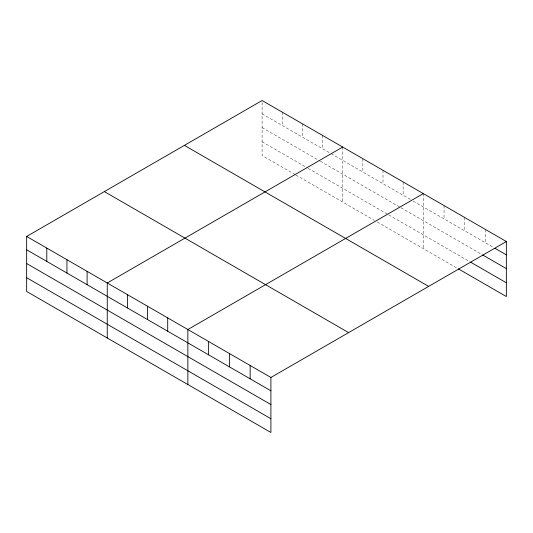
<?xml version="1.0" encoding="UTF-8"?>
<svg xmlns="http://www.w3.org/2000/svg" width="533" height="533" viewBox="0 0 533 533"><rect width="100%" height="100%" fill="white"/><g stroke="black" fill="none" stroke-linecap="round" stroke-linejoin="round"><path stroke-width="0.4" stroke-dasharray="2.67 2" d="M262.096 113.849L330.467 153.324M331.186 153.737L410.35 199.442M413.228 201.108L493.465 247.425M262.096 127.6L319.667 160.846M320.386 161.259L400.276 207.384M400.996 207.797L482.012 254.567M262.096 141.778L307.434 167.955M308.154 168.368L388.037 214.486M388.757 214.906L469.84 261.716M295.202 174.644L262.096 155.529L262.096 100.517M295.922 175.057L374.366 220.349M377.244 222.014L457.667 268.445M485.59 229.55L485.59 242.881M464.829 217.564L464.829 230.896M444.062 205.578L444.062 218.91M423.302 193.592L423.302 248.605M403.155 181.953L403.155 195.285M383 170.32L383 183.652M362.846 158.687L362.846 172.019M342.699 147.055L342.699 202.067M322.545 135.422L322.545 148.754M302.398 123.783L302.398 137.114M282.243 112.15L282.243 125.482"/><path stroke-width="0.8" d="M26.65 236.452L270.904 377.471L270.904 432.483L26.65 291.464L26.65 236.452L262.096 100.517L506.35 241.536L506.35 296.548L458.38 268.859M342.699 147.055L107.253 282.983L107.253 338.002M423.302 193.592L187.856 329.521L187.856 384.54M270.904 377.471L506.35 241.536M494.897 248.251L506.35 254.867M482.725 254.981L506.35 268.625M470.552 262.129L506.35 282.796M184.398 145.376L428.652 286.394M104.348 191.594L348.602 332.612M26.65 249.784L270.904 390.802M26.65 263.535L270.904 404.554M26.65 277.706L270.904 418.725M250.144 365.485L250.144 378.816M229.383 353.499L229.383 366.824M208.623 341.506L208.623 354.838M167.708 317.888L167.708 331.22M147.554 306.255L147.554 319.587M127.407 294.622L127.407 307.954M87.106 271.35L87.106 284.682M66.951 259.718L66.951 273.049M46.804 248.085L46.804 261.417"/></g></svg>
